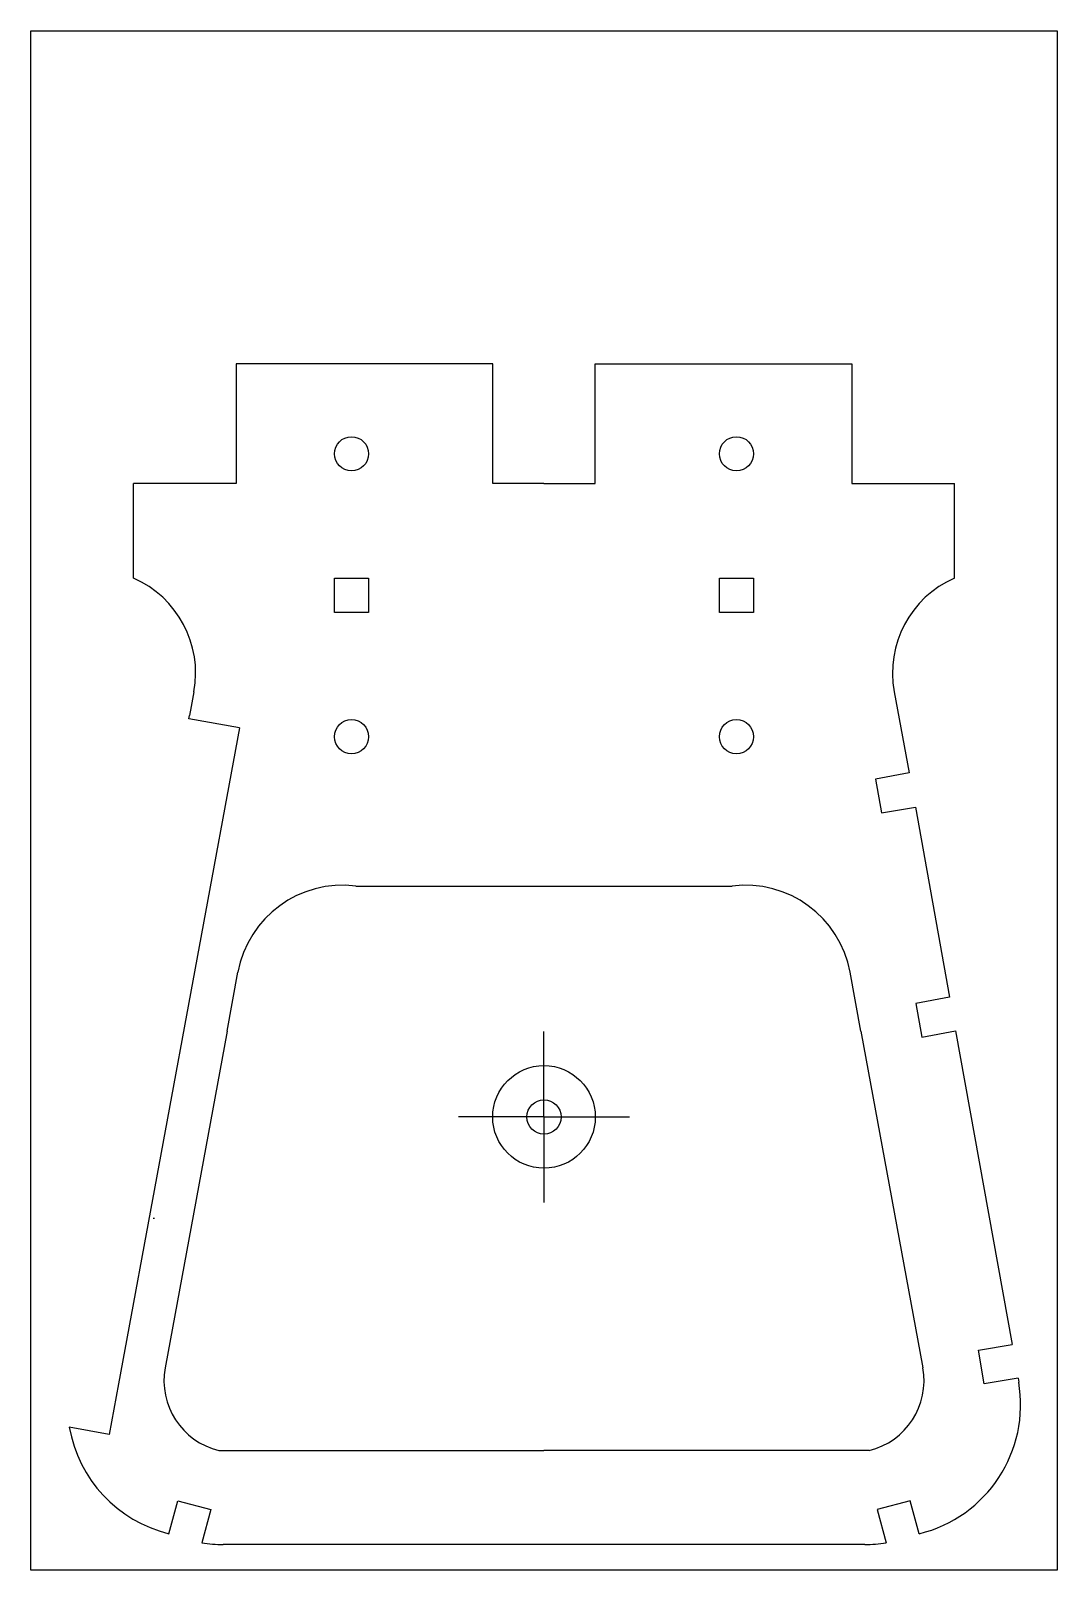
# Model space of a CAD drawing. Header units: millimetres. Extents: x 24.9 to 84.9, y 19.4 to 109.4.
import ezdxf

# ---------------------------------------------------------------- set-up
doc = ezdxf.new("R2010")
doc.units = ezdxf.units.MM
doc.layers.get('0').update_dxf_attribs({"linetype": 'CONTINUOUS'})

msp = doc.modelspace()

# ---------------------------------------------------------------- linework, layer by layer
for p, q in [((36.899, 89.905), (36.899, 82.905)), ((51.899, 89.905), (36.899, 89.905)), ((51.899, 82.905), (51.899, 89.905)), ((57.899, 89.905), (72.899, 89.905)), ((57.899, 82.905), (57.899, 89.905)), ((72.899, 89.905), (72.899, 82.905)), ((30.899, 77.373), (30.899, 82.905)), ((36.899, 82.905), (30.899, 82.905)), ((54.899, 82.905), (51.899, 82.905)), ((54.899, 82.905), (57.899, 82.905)), ((72.899, 82.905), (78.899, 82.905)), ((78.899, 77.373), (78.899, 82.905)), ((34.433, 70.731), (34.275, 69.869)), ((75.365, 70.731), (76.24, 65.983)), ((34.143, 69.156), (34.177, 69.337)), ((34.275, 69.869), (34.177, 69.337)), ((37.094, 68.613), (30.034, 30.263)), ((37.094, 68.613), (34.143, 69.156)), ((76.24, 65.983), (74.273, 65.621)), ((74.273, 65.621), (74.635, 63.654)), ((74.635, 63.654), (76.608, 63.983)), ((76.608, 63.983), (78.6, 52.873)), ((43.899, 59.373), (65.899, 59.373)), ((36.374, 50.894), (37.007, 54.331)), ((73.425, 50.894), (72.792, 54.331)), ((78.6, 52.873), (76.633, 52.511)), ((76.633, 52.511), (76.995, 50.544)), ((36.374, 50.894), (32.751, 31.212)), ((54.899, 45.873), (54.899, 50.873)), ((73.425, 50.894), (77.048, 31.212)), ((76.995, 50.544), (78.962, 50.906)), ((78.962, 50.906), (82.272, 32.572)), ((24.899, 19.373), (24.899, 45.873)), ((54.899, 45.873), (49.899, 45.873)), ((54.899, 45.873), (54.899, 40.873)), ((54.899, 45.873), (59.899, 45.873)), ((32.049, 39.95), (32.135, 39.95)), ((80.301, 32.234), (82.272, 32.572)), ((80.639, 30.263), (80.301, 32.234)), ((82.61, 30.601), (80.639, 30.263)), ((82.61, 30.601), (82.649, 30.373)), ((30.034, 30.263), (29.49, 27.306)), ((29.49, 27.306), (27.151, 27.737)), ((35.899, 26.373), (54.899, 26.373)), ((73.899, 26.373), (54.899, 26.373)), ((32.963, 21.508), (33.487, 23.438)), ((33.487, 23.438), (35.417, 22.914)), ((76.311, 23.438), (74.381, 22.914)), ((76.836, 21.508), (76.311, 23.438)), ((35.417, 22.914), (34.899, 20.982)), ((74.381, 22.914), (74.899, 20.982)), ((73.649, 20.873), (36.149, 20.873))]:
    msp.add_line(p, q)
for points in [[(84.899, 19.373), (24.899, 19.373), (24.899, 109.373), (84.899, 109.373)], [(42.649, 77.373), (44.649, 77.373), (44.649, 75.373), (42.649, 75.373)], [(65.149, 77.373), (67.149, 77.373), (67.149, 75.373), (65.149, 75.373)]]:
    msp.add_lwpolyline(points, close=True)
for centre, radius in [((43.649, 84.643), 1), ((66.149, 84.643), 1), ((43.649, 68.103), 1), ((66.149, 68.103), 1), ((54.899, 45.873), 3), ((54.899, 45.873), 1)]:
    msp.add_circle(centre, radius)
for centre, radius, start, end in [((28.484, 71.827), 6.05, -10.43048, 66.46413), ((81.315, 71.827), 6.05, 113.53587, 190.43048), ((43.121, 53.205), 6.217, 82.80515, 169.56952), ((66.678, 53.205), 6.217, 10.43048, 97.19485), ((36.876, 30.452), 4.194, 169.56952, 256.53913), ((72.923, 30.452), 4.194, -76.53913, 10.43048), ((74.986, 29.06), 7.775, -76.24072, 9.7242), ((34.812, 29.06), 7.775, 189.7988, 256.24072), ((36.149, 28.069), 7.196, 259.99686, 270), ((73.649, 28.069), 7.196, 270, 280.00314)]:
    msp.add_arc(centre, radius, start, end)

doc.saveas('drawing.dxf')
